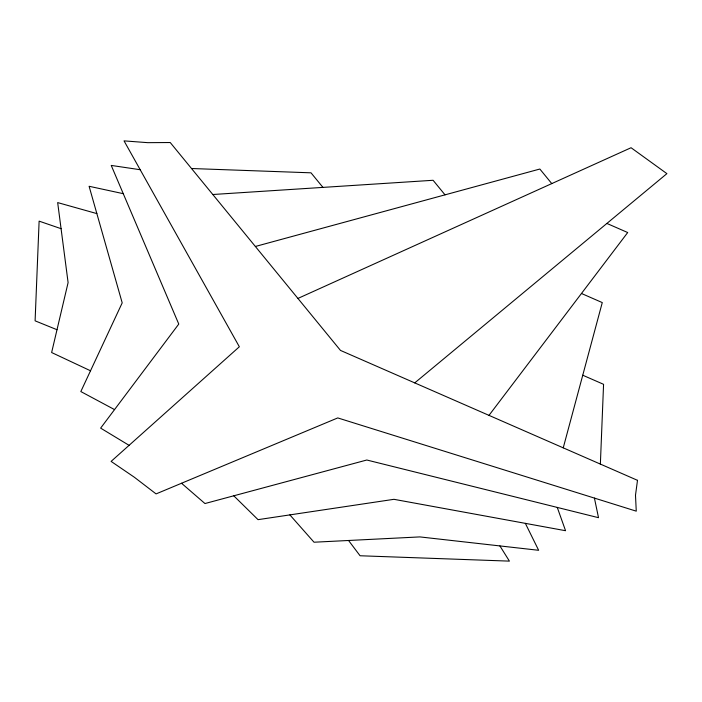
<?xml version="1.0" encoding="UTF-8"?>
<svg xmlns="http://www.w3.org/2000/svg" width="702" height="702" viewBox="0 0 702 702"><rect width="100%" height="100%" fill="white"/><g stroke="black" fill="none" stroke-linecap="round" stroke-linejoin="round"><path stroke-width="1.05" d="M600.368 464.083L603.571 384.319L582.757 375.219M563.241 447.85L602.272 302.588L581.467 293.48M488.996 415.365L627.702 232.537L606.888 223.438M414.742 382.888L666.9 173.64L631.063 147.727L297.92 298.438M255.361 246.472L539.847 169.033L551.772 183.599M212.794 194.507L433.09 180.282L445.015 194.84M191.514 168.515L311.012 172.824L322.938 187.39M140.189 169.726L111.232 165.426L178.773 324.07L100.64 428.123L129.08 445.34M123.254 193.673L89.101 186.284L122.201 302.869L80.827 391.558L114.549 409.599M96.858 213.601L57.669 202.588L68.103 282.599L51.632 352.527L90.523 370.779M61.074 228.685L39.119 221.139L35.1 320.832L57.002 329.721M181.528 483.248L204.966 503.545L366.813 460.012L598.516 517.69L594.418 498.095M233.775 495.796L258.038 519.655L393.945 499.315L565.558 530.712L557.265 507.423M289.873 514.891L314.022 542.216L419.884 536.907L538.645 550.289L525.35 523.359M348.552 540.487L360.073 555.756L509.415 561.126L499.912 545.928M637.495 480.326L635.494 495.226L636.258 511.161L337.767 417.918L156.072 493.901L134.31 477.211L111.109 461.398L239.347 346.77L124.035 140.874L147.797 142.664L170.235 142.532L340.488 350.412L637.495 480.326"/></g></svg>
